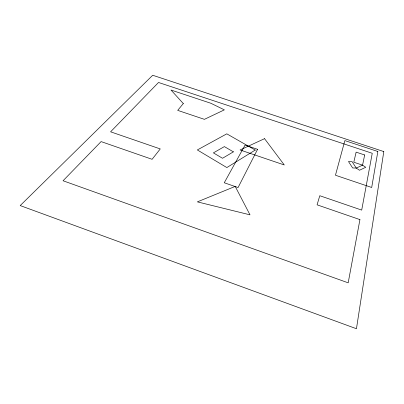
<?xml version="1.0" encoding="UTF-8"?>
<svg xmlns="http://www.w3.org/2000/svg" width="404" height="404" viewBox="0 0 404 404"><rect width="100%" height="100%" fill="white"/><g stroke="black" fill="none" stroke-linecap="round" stroke-linejoin="round"><path stroke-width="0.61" d="M383.8 151.576L356.454 328.74L20.2 205.575L152.712 75.26L383.8 151.576M377.846 151.5L371.695 187.481L335.456 175.235L344.859 140.597L377.846 151.5M359.929 219.609L348.187 282.825L63.054 180.755L101.091 141.597L152.101 159.307L160.252 148.924L110.595 131.815L158.514 82.482L372.246 153.293L361.696 210.1L319.781 195.723L317.084 204.828L359.929 219.609M364.661 154.969L362.565 165.16L356.288 168.079L352.642 167.953L348.48 161.519L352.091 161.656L356.288 168.079L359.494 170.251L365.751 167.291L362.565 165.16L353.793 162.226L356.126 152.136L364.661 154.969M257.57 149.323L238.067 187.552L224.265 182.76L245.056 145.097L257.57 149.323M183.31 103.565L177.694 110.368L204.419 119.342L224.366 109.853L210.853 103.262L170.998 90.026L183.31 103.565M255.252 150.066L226.841 167.559L197.339 149.95L226.796 133.835L255.252 150.066M233.386 151.843L222.523 158.272L213.388 152.869L224.371 146.607L233.386 151.843M264.554 138.663L240.092 149.965L284.28 164.958L264.554 138.663M235.204 186.406L197.369 201.869L250 214.842L235.204 186.406"/></g></svg>
